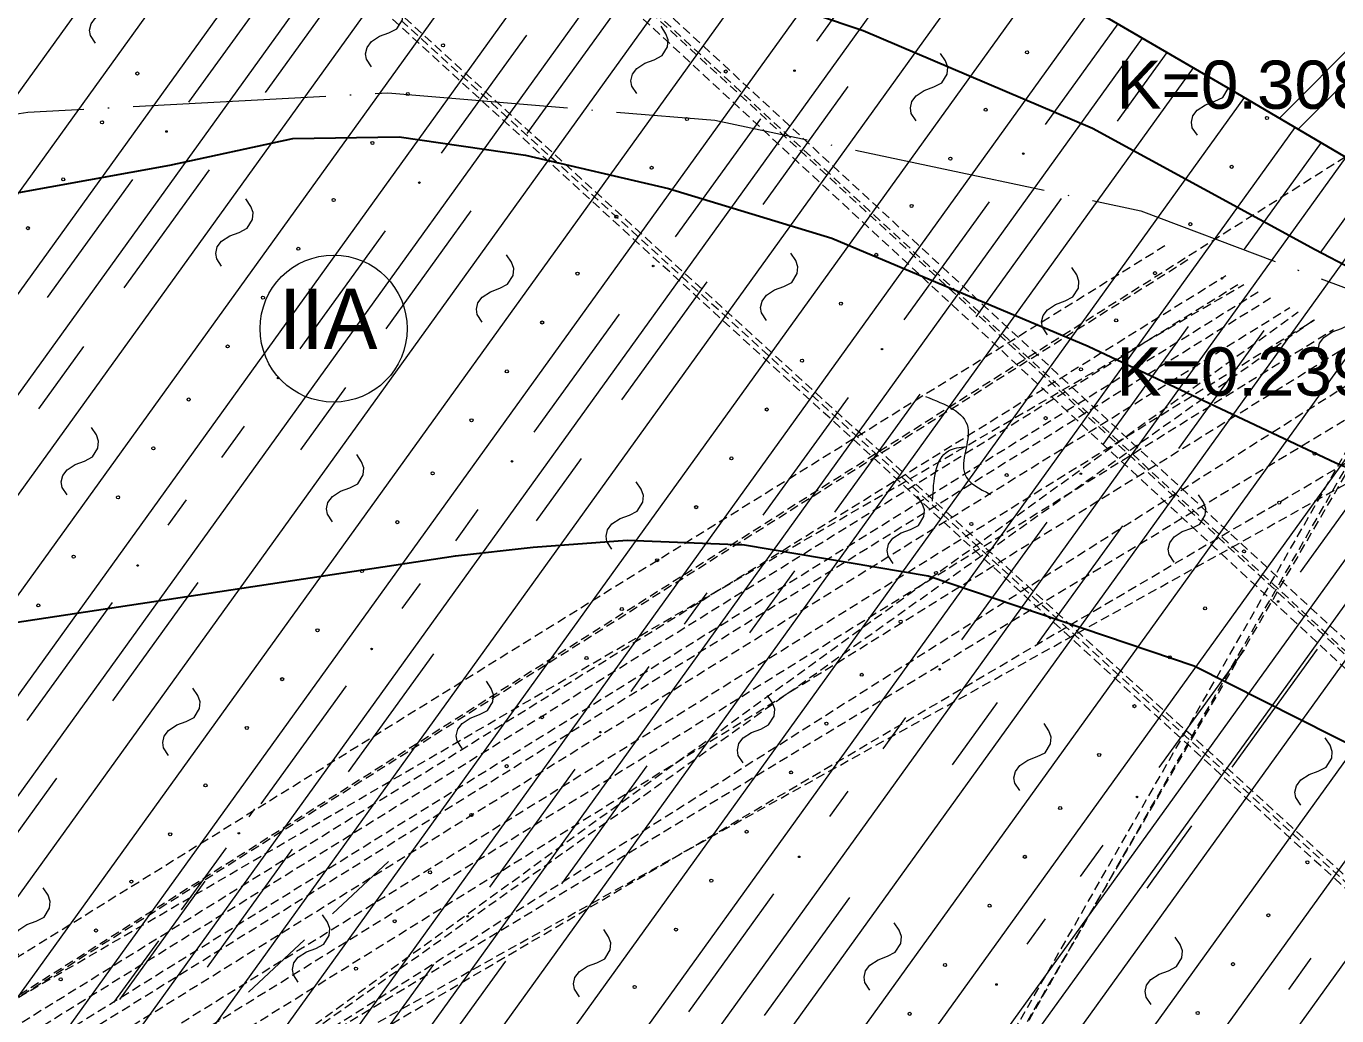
# Model space of a CAD drawing. Header units: inches. Extents: x 444671 to 463716, y 1783086 to 1794968.
# Drawn here: x 457823.8 to 457932.5, y 1789157.7 to 1789239.8 of the extents above; entities that cross this region are included whole.
import ezdxf

# ---------------------------------------------------------------- set-up
doc = ezdxf.new("R2010")
doc.units = ezdxf.units.IN
doc.header["$MEASUREMENT"] = 0
for name, pattern in [('CENTER', [2, 1.25, -0.25, 0.25, -0.25]), ('DASHED2', [9.525, 6.35, -3.175]), ('DASHEDX2', [1.5, 1, -0.5]), ('NG', [1.8, 0.8, -0.1, 0, -0.1, 0.8])]:
    doc.linetypes.add(name, pattern=pattern)
for name, color, linetype, lineweight in [('ah', 7, 'Continuous', 15), ('doi', 33, 'Continuous', 25), ('HOKHOAN', 250, 'DASHED2', 20), ('nuocngam', 5, 'Continuous', 20), ('ph', 7, 'Continuous', 18), ('Texdoi', 40, 'Continuous', 15), ('tham', 145, 'Continuous', 13), ('thoc', 252, 'Continuous', 13)]:
    doc.layers.add(name, color=color, linetype=linetype, lineweight=lineweight)
doc.layers.add('Tam', color=1, linetype='CENTER')
doc.styles.add('25', font='', dxfattribs={"height": 5})
doc.styles.get('25').set_extended_font_data('.VnArial')
doc.linetypes.add('_lA1', pattern='A,2,-0.2,["x",Standard,S=0.1,R=0,X=-0.1,Y=-0.05],-0.1', length=2.3)
doc.linetypes.add('_lA2', pattern='A,2,-0.2,["xx",Standard,S=0.1,R=0,X=-0.1,Y=-0.05],-0.18', length=2.38)
doc.linetypes.add('_lB', pattern='A,2,-0.2,["xxx",Standard,S=0.1,R=0,X=-0.1,Y=-0.05],-0.26', length=2.46)
doc.linetypes.add('_llA', pattern='A,2,-0.2,["xxxx",Standard,S=0.1,R=0,X=-0.1,Y=-0.05],-0.34', length=2.54)

# ---------------------------------------------------------------- blocks, each defined once
blk = doc.blocks.new('A$C7D350064')
at = {"layer": 'ah', "color": 1, "linetype": 'DASHEDX2', "ltscale": 0.75, "flags": 128}
for points in [[(-201.59, 70.92), (-367.38, 224.24)], [(-200.99, 71.49), (-366.17, 224.25)], [(-200.66, 71.51), (-365.82, 224.25)], [(-199.92, 71.75), (-364.84, 224.26)], [(-222.32, 72.66), (-384.64, 220.7)], [(-221.61, 72.55), (-384.21, 220.85)], [(-221.3, 72.76), (-383.83, 220.99)], [(-454.09, 83.88), (-285.15, 190.62)], [(-455.64, 86.83), (-300.07, 183.28)], [(-453.94, 83.87), (-297.98, 182.23)], [(-451.31, 83.86), (-295.05, 180.77)], [(-458.39, 84.16), (-293.56, 180.02)], [(-449.57, 83.59), (-293.84, 180.16)], [(-446.93, 83.57), (-292.36, 179.42)], [(-444.93, 83.65), (-291.34, 178.91)], [(-442.19, 83.57), (-289.75, 178.11)], [(-420.76, 82.31), (-289.05, 177.76)], [(-439.05, 83.22), (-287.7, 177.09)], [(-436.55, 83.02), (-286.13, 176.3)], [(-421.32, 82.27), (-287.75, 177.11)], [(-433.45, 82.82), (-284.24, 175.36)], [(-427.37, 82.83), (-277.6, 173.39)], [(-425.2, 82.9), (-281.54, 173.88)], [(-335.57, 78.1), (-280.79, 173.63)], [(-335.27, 78.07), (-279.92, 173.19)], [(-334.87, 78.03), (-280.21, 173.34)], [(-425.35, 82.81), (-275.39, 170.93)], [(-430.26, 82.76), (-273.47, 169.96)]]:
    blk.add_lwpolyline(points, dxfattribs=at)
at = {"layer": 'doi', "linetype": '_lA1', "ltscale": 20, "flags": 128}
blk.add_lwpolyline([(-715.01, 248.67), (-714.5, 248.39), (-690.4, 233.69), (-672.65, 224.01), (-654.31, 214.03), (-641.25, 208.42), (-629.72, 203.57), (-617.27, 199.64), (-607.2, 197.96), (-591.83, 194.89), (-575.56, 192.17), (-554.31, 189.37), (-547.83, 188.64), (-526.93, 186.86), (-510.92, 186.64), (-494.69, 188.19), (-481.58, 191.3), (-464.27, 194.12), (-440.91, 200.93), (-415.06, 207.31), (-402.31, 212.77), (-386.44, 220.04), (-375.01, 224.18), (-354.02, 224.34), (-335.84, 217.82), (-304.72, 202.06), (-294.54, 196.14), (-281.06, 188.21), (-278.75, 187.12), (-266.45, 179.9), (-248.17, 168.36), (-227.14, 154.22), (-208.02, 141.23), (-177.83, 122.09)], dxfattribs=at)
at = {"layer": 'doi', "linetype": '_lA2', "ltscale": 20, "flags": 128}
blk.add_lwpolyline([(-496.47, 175.47), (-467.01, 185.05), (-431.77, 193.66), (-408.65, 199.24), (-379.13, 206.33), (-364.82, 207.99), (-352.97, 207.44), (-341.11, 206.48), (-325.12, 201.1), (-306.1, 192.98), (-287.63, 182.92), (-275.35, 176.53), (-251.48, 162.83), (-231.8, 151.36), (-199.68, 133.06), (-177.83, 120.57)], dxfattribs=at)
at = {"layer": 'doi', "linetype": '_lB', "ltscale": 20, "flags": 128}
blk.add_lwpolyline([(-503.35, 170.43), (-501.77, 171.17), (-490.13, 174.67), (-469.66, 177.52), (-446.29, 180.08), (-421.92, 183.75), (-409.16, 185.84), (-399.32, 186.9), (-382.64, 189.93), (-372.44, 192.13), (-363.62, 192.27), (-353.14, 190.75), (-341.29, 188), (-327.74, 183.86), (-306.46, 174.9), (-285.93, 165.23), (-267.31, 157.68), (-252.22, 150.32), (-237.3, 142.86), (-207.63, 129.07), (-184.51, 118.8), (-177.83, 116.04)], dxfattribs=at)
at = {"layer": 'doi', "linetype": '_llA', "ltscale": 20, "flags": 128}
blk.add_lwpolyline([(-490.93, 123.06), (-474.19, 132.73), (-435.12, 142.79), (-397.16, 151.74), (-358.94, 157.53), (-352.51, 158.24), (-344.7, 158.83), (-334.99, 158.45), (-319.74, 155.86), (-297.69, 148.41), (-268.81, 133.82), (-241.24, 116.32), (-212.37, 97.85), (-202.52, 93.23), (-188.57, 87.72), (-177.83, 83.08)], dxfattribs=at)
at = {"layer": 'HOKHOAN'}
for points in [[(-415.35, 81.99), (-375.59, 136.54)], [(-417.9, 82.34), (-364.07, 132.58)]]:
    blk.add_lwpolyline(points, dxfattribs=at)
at = {"layer": 'nuocngam', "linetype": 'NG', "ltscale": 20, "flags": 128}
blk.add_lwpolyline([(-917.83, 322.33), (-907.03, 319.78), (-860.33, 307.81), (-844.82, 301.18), (-827.72, 290.33), (-810.23, 279.85), (-774.02, 260.75), (-736.64, 243.52), (-703.21, 228.58), (-665.93, 212.33), (-638.88, 199.64), (-618.74, 192.17), (-602.68, 189.32), (-579.26, 185.88), (-550.34, 183.13), (-516.27, 178.75), (-488.26, 178.98), (-456.15, 183.97), (-429.65, 189.14), (-394.42, 194.31), (-364.57, 195.92), (-337.43, 193.65), (-302.11, 186.15), (-280.82, 178.11), (-226.85, 146.8), (-180.05, 123.21), (-172.47, 118.93), (-150.44, 106.98), (-132.04, 100.88), (-113.93, 95.65), (-95.77, 92.99), (-75.05, 90.16), (-53.76, 86.09), (-32.68, 81.67), (-13.73, 76.66), (7.95, 70.68), (25.73, 68.67), (46.51, 67.42), (63.54, 66.42), (71.99, 65.88)], dxfattribs=at)
at = {"layer": 'ph', "linetype": 'Continuous'}
blk.add_spline([(-319.97, 170.74), (-316.45, 168.17), (-316.7, 164.3), (-314.57, 162.62)], degree=3, dxfattribs=at)
blk.add_open_spline([(-319.37, 162.07), (-319.28, 163.83), (-319.16, 166.2), (-317.12, 166.54), (-316.57, 166.6)], degree=3, knots=[0, 0, 0, 0, 0.2177221, 0.2941636, 0.2941636, 0.2941636, 0.2941636], dxfattribs=at)
at = {"layer": 'Texdoi'}
blk.add_circle((-369.06, 176.37), 6.1, dxfattribs=at)
at = {"layer": 'thoc'}
for p, q in [((-283.72, 200.73), (-290.61, 193.83)), ((-282.27, 199.71), (-289.06, 192.92))]:
    blk.add_line(p, q, dxfattribs=at)
for points in [[(-460.68, 96.77), (-368.82, 224.23)], [(-458.5, 91.48), (-362.79, 224.28)], [(-456.31, 86.18), (-356.75, 224.32)], [(-462.87, 102.06), (-375.05, 223.91)], [(-454.12, 80.89), (-351.41, 223.41)], [(-451.94, 75.6), (-346.65, 221.7)], [(-450.12, 69.79), (-341.88, 219.99)], [(-448.42, 63.83), (-337.11, 218.28)], [(-448.42, 63.83), (-337.11, 218.28)], [(-446.71, 57.87), (-332.62, 216.19)], [(-445.01, 51.91), (-328.22, 213.96)], [(-442.87, 46.55), (-323.82, 211.74)], [(-321.94, 209.99), (-329.01, 200.2)], [(-440.33, 41.76), (-319.43, 209.51)], [(-437.78, 36.97), (-315.03, 207.29)], [(-388.81, 200.05), (-389.23, 200.68), (-389.3, 201.12), (-389.18, 201.65), (-388.82, 202.14), (-388.14, 202.58), (-387.36, 202.87), (-386.71, 203.2), (-386.26, 203.93), (-386.2, 204.5), (-386.39, 205.02), (-386.79, 205.63)], [(-367.68, 205.75), (-374.75, 195.96)], [(-435.23, 32.18), (-310.64, 205.06)], [(-374.03, 204.94), (-381.1, 195.15)], [(-365.92, 198.09), (-366.34, 198.71), (-366.41, 199.16), (-366.29, 199.69), (-365.93, 200.17), (-365.25, 200.62), (-364.47, 200.9), (-363.82, 201.24), (-363.36, 201.97), (-363.31, 202.54), (-363.5, 203.06), (-363.9, 203.67)], [(-432.61, 27.49), (-306.24, 202.83)], [(-345.95, 202.34), (-353.03, 192.55)], [(-343.92, 195.86), (-344.33, 196.49), (-344.41, 196.93), (-344.28, 197.46), (-343.92, 197.95), (-343.24, 198.39), (-342.47, 198.67), (-341.81, 199.01), (-341.36, 199.74), (-341.31, 200.31), (-341.49, 200.83), (-341.9, 201.44)], [(-304, 201.65), (-310.03, 193.3)], [(-429.91, 22.9), (-301.95, 200.46)], [(-353.06, 200.7), (-360.14, 190.91)], [(-320.73, 193.6), (-321.15, 194.22), (-321.22, 194.67), (-321.1, 195.2), (-320.73, 195.68), (-320.06, 196.13), (-319.28, 196.41), (-318.62, 196.75), (-318.17, 197.48), (-318.12, 198.05), (-318.31, 198.57), (-318.71, 199.18)], [(-299.94, 199.28), (-304.07, 193.57)], [(-426.57, 19.22), (-297.73, 198)], [(-326.4, 196.45), (-333.47, 186.66)], [(-297.41, 192.4), (-297.83, 193.03), (-297.9, 193.48), (-297.78, 194.01), (-297.42, 194.49), (-296.74, 194.93), (-295.96, 195.22), (-295.31, 195.55), (-294.86, 196.28), (-294.85, 196.32)], [(-421.04, 18.56), (-293.5, 195.53)], [(-333.65, 193.78), (-340.73, 183.99)], [(-415.52, 17.9), (-289.29, 193.05)], [(-287.15, 191.8), (-293.54, 182.96)], [(-409.99, 17.24), (-285.08, 190.58)], [(-379.39, 189.54), (-386.47, 179.75)], [(-404.47, 16.58), (-280.85, 188.11)], [(-385.74, 188.73), (-392.82, 178.94)], [(-282.58, 189.11), (-287.26, 182.64)], [(-378.35, 181.54), (-378.76, 182.16), (-378.84, 182.61), (-378.71, 183.14), (-378.35, 183.62), (-377.68, 184.07), (-376.9, 184.35), (-376.24, 184.69), (-375.79, 185.42), (-375.74, 185.99), (-375.92, 186.51), (-376.33, 187.12)], [(-308.71, 187.15), (-315.78, 177.36)], [(-398.95, 15.92), (-276.37, 186)], [(-357.67, 186.13), (-364.74, 176.34)], [(-314.67, 186.88), (-321.75, 177.1)], [(-364.78, 184.49), (-371.85, 174.7)], [(-393.42, 15.26), (-272.3, 183.33)], [(-356.73, 176.9), (-357.15, 177.53), (-357.22, 177.97), (-357.1, 178.5), (-356.74, 178.99), (-356.06, 179.43), (-355.28, 179.72), (-354.63, 180.05), (-354.18, 180.78), (-354.12, 181.36), (-354.31, 181.87), (-354.72, 182.48)], [(-333.16, 177.05), (-333.57, 177.67), (-333.65, 178.12), (-333.52, 178.65), (-333.16, 179.14), (-332.48, 179.58), (-331.71, 179.86), (-331.05, 180.2), (-330.6, 180.93), (-330.55, 181.5), (-330.73, 182.02), (-331.14, 182.63)], [(-387.9, 14.6), (-268.08, 180.85)], [(-309.84, 175.85), (-310.25, 176.48), (-310.33, 176.93), (-310.2, 177.46), (-309.84, 177.94), (-309.17, 178.38), (-308.39, 178.67), (-307.73, 179.01), (-307.28, 179.73), (-307.23, 180.31), (-307.41, 180.82), (-307.82, 181.44)], [(-338.11, 180.24), (-345.19, 170.45)], [(-382.37, 13.94), (-263.92, 178.3)], [(-286.9, 173.56), (-287.32, 174.18), (-287.39, 174.63), (-287.27, 175.16), (-286.91, 175.64), (-286.23, 176.09), (-285.45, 176.37), (-284.8, 176.71), (-284.35, 177.44), (-284.29, 178.01), (-284.48, 178.53), (-284.89, 179.14)], [(-345.37, 177.57), (-352.44, 167.78)], [(-298.18, 176.54), (-305.26, 166.75)], [(-291.9, 176.22), (-298.97, 166.43)], [(-376.85, 13.28), (-259.8, 175.7)], [(-389.81, 174.89), (-393.54, 169.73)], [(-371.33, 12.62), (-255.67, 173.09)], [(-368.08, 171.48), (-371.81, 166.32)], [(-320.42, 170.94), (-327.5, 161.15)], [(-365.8, 11.96), (-251.55, 170.49)], [(-326.39, 170.67), (-333.46, 160.89)], [(-273.32, 169.89), (-317.21, 109.16)], [(-391.16, 162.58), (-391.58, 163.2), (-391.66, 163.65), (-391.53, 164.18), (-391.17, 164.67), (-390.49, 165.11), (-389.72, 165.39), (-389.06, 165.73), (-388.61, 166.46), (-388.56, 167.03), (-388.74, 167.55), (-389.15, 168.16)], [(-376.49, 168.28), (-378.37, 165.69)], [(-369.16, 160.35), (-369.58, 160.98), (-369.65, 161.43), (-369.53, 161.95), (-369.16, 162.44), (-368.49, 162.88), (-367.71, 163.17), (-367.05, 163.5), (-366.6, 164.23), (-366.55, 164.81), (-366.74, 165.32), (-367.14, 165.93)], [(-348.53, 165.59), (-352.25, 160.43)], [(-281.81, 165.95), (-288.89, 156.17)], [(-345.97, 158.09), (-346.39, 158.72), (-346.46, 159.16), (-346.34, 159.69), (-345.98, 160.18), (-345.3, 160.62), (-344.52, 160.9), (-343.87, 161.24), (-343.42, 161.97), (-343.36, 162.54), (-343.55, 163.06), (-343.96, 163.67)], [(-381.29, 162.16), (-382.8, 160.07)], [(-322.65, 156.89), (-323.07, 157.52), (-323.15, 157.97), (-323.02, 158.5), (-322.66, 158.98), (-321.98, 159.42), (-321.21, 159.71), (-320.55, 160.05), (-320.1, 160.78), (-320.05, 161.35), (-320.23, 161.86), (-320.64, 162.48)], [(-299.33, 157.01), (-299.74, 157.64), (-299.82, 158.08), (-299.7, 158.61), (-299.33, 159.1), (-298.66, 159.54), (-297.88, 159.82), (-297.22, 160.16), (-296.77, 160.89), (-296.72, 161.46), (-296.9, 161.98), (-297.31, 162.59)], [(-357.09, 161.36), (-358.96, 158.77)], [(-309.9, 160.33), (-316.97, 150.55)], [(-303.61, 160.01), (-310.69, 150.22)], [(-330.84, 156.28), (-334.56, 151.13)], [(-380.33, 155.3), (-387.4, 145.51)], [(-361.88, 155.24), (-363.39, 153.16)], [(-338.11, 154.46), (-339.98, 151.87)], [(-387.44, 153.65), (-394.51, 143.87)], [(-360.77, 149.41), (-367.85, 139.62)], [(-293.53, 149.74), (-300.6, 139.96)], [(-287.47, 149.78), (-294.55, 139.99)], [(-342.9, 148.34), (-344.41, 146.26)], [(-358.4, 141.54), (-358.82, 142.17), (-358.89, 142.61), (-358.77, 143.14), (-358.41, 143.63), (-357.73, 144.07), (-356.95, 144.36), (-356.29, 144.69), (-355.84, 145.42), (-355.79, 146), (-355.98, 146.51), (-356.38, 147.12)], [(-382.75, 140.97), (-383.16, 141.59), (-383.24, 142.04), (-383.11, 142.57), (-382.75, 143.05), (-382.07, 143.5), (-381.3, 143.78), (-380.64, 144.12), (-380.19, 144.85), (-380.14, 145.42), (-380.32, 145.94), (-380.73, 146.55)], [(-368.03, 146.73), (-375.1, 136.95)], [(-335.08, 140.35), (-335.5, 140.97), (-335.57, 141.42), (-335.45, 141.95), (-335.09, 142.43), (-334.41, 142.88), (-333.63, 143.16), (-332.98, 143.5), (-332.53, 144.23), (-332.47, 144.8), (-332.66, 145.32), (-333.07, 145.93)], [(-314.03, 145.36), (-317.75, 140.2)], [(-321.61, 144.12), (-323.49, 141.53)], [(-312.15, 138.05), (-312.56, 138.68), (-312.64, 139.12), (-312.51, 139.65), (-312.15, 140.14), (-311.47, 140.58), (-310.7, 140.87), (-310.04, 141.2), (-309.59, 141.93), (-309.54, 142.5), (-309.72, 143.02), (-310.13, 143.63)], [(-288.83, 136.86), (-289.24, 137.48), (-289.32, 137.93), (-289.19, 138.46), (-288.83, 138.94), (-288.15, 139.39), (-287.38, 139.67), (-286.72, 140.01), (-286.27, 140.74), (-286.22, 141.31), (-286.4, 141.83), (-286.81, 142.44)], [(-349.05, 139.84), (-356.12, 130.05)], [(-343.08, 140.1), (-350.16, 130.32)], [(-392.05, 139.09), (-399.12, 129.3)], [(-326.41, 138), (-327.92, 135.92)], [(-297.89, 135.13), (-301.61, 129.97)], [(-372.49, 133.2), (-379.56, 123.41)], [(-305.24, 133.53), (-307.12, 130.94)], [(-379.75, 130.53), (-386.82, 120.74)], [(-395.17, 124.42), (-395.59, 125.05), (-395.67, 125.49), (-395.54, 126.02), (-395.18, 126.51), (-394.5, 126.95), (-393.73, 127.23), (-393.07, 127.57), (-392.62, 128.3), (-392.57, 128.87), (-392.75, 129.39), (-393.16, 130)], [(-332.56, 129.5), (-339.63, 119.71)], [(-326.27, 129.18), (-333.35, 119.39)], [(-371.99, 122.16), (-372.4, 122.78), (-372.48, 123.23), (-372.35, 123.76), (-371.99, 124.24), (-371.32, 124.69), (-370.54, 124.97), (-369.88, 125.31), (-369.43, 126.04), (-369.38, 126.61), (-369.56, 127.13), (-369.97, 127.74)], [(-310.04, 127.41), (-311.55, 125.33)], [(-348.67, 120.96), (-349.09, 121.59), (-349.16, 122.04), (-349.04, 122.56), (-348.67, 123.05), (-348, 123.49), (-347.22, 123.78), (-346.56, 124.11), (-346.11, 124.84), (-346.06, 125.42), (-346.25, 125.93), (-346.65, 126.54)], [(-324.57, 121.5), (-324.99, 122.13), (-325.06, 122.57), (-324.94, 123.1), (-324.58, 123.59), (-323.9, 124.03), (-323.12, 124.32), (-322.47, 124.65), (-322.02, 125.38), (-321.96, 125.96), (-322.15, 126.47), (-322.56, 127.08)], [(-301.25, 120.31), (-301.67, 120.93), (-301.75, 121.38), (-301.62, 121.91), (-301.26, 122.39), (-300.58, 122.84), (-299.8, 123.12), (-299.15, 123.46), (-298.7, 124.19), (-298.65, 124.76), (-298.83, 125.28), (-299.24, 125.89)], [(-287.99, 124.15), (-289.86, 121.56)], [(-360.77, 123.63), (-367.84, 113.84)], [(-354.8, 123.9), (-361.87, 114.11)]]:
    blk.add_lwpolyline(points, dxfattribs=at)
for centre, radius in [((-359.98, 199.87), 0.128), ((-311.54, 199.28), 0.128), ((-385.34, 197.53), 0.128), ((-336.53, 197.69), 0.128), ((-330.83, 197.77), 0.0638), ((-362.91, 195.82), 0.128), ((-314.97, 194.52), 0.128), ((-388.27, 193.48), 0.128), ((-339.75, 193.76), 0.128), ((-291.64, 193.84), 0.128), ((-382.92, 192.72), 0.0638), ((-365.84, 191.77), 0.128), ((-317.9, 190.47), 0.128), ((-311.85, 190.88), 0.0638), ((-342.68, 189.71), 0.128), ((-294.56, 189.79), 0.128), ((-391.49, 188.75), 0.128), ((-361.95, 188.48), 0.0638), ((-369.06, 187.04), 0.128), ((-321.12, 186.54), 0.128), ((-394.42, 184.7), 0.128), ((-345.61, 185.65), 0.128), ((-298, 185.03), 0.128), ((-371.99, 182.99), 0.128), ((-342.55, 181.56), 0.0638), ((-324.05, 182.49), 0.128), ((-348.83, 180.93), 0.128), ((-300.92, 180.97), 0.128), ((-295.36, 180.54), 0.0638), ((-374.92, 178.94), 0.128), ((-326.98, 178.44), 0.128), ((-351.76, 176.88), 0.128), ((-304.15, 177.05), 0.128), ((-377.85, 174.89), 0.128), ((-323.57, 174.67), 0.0638), ((-354.69, 172.82), 0.128), ((-330.2, 173.71), 0.128), ((-307.07, 172.99), 0.128), ((-373.67, 172.27), 0.0638), ((-381.08, 170.49), 0.128), ((-333.13, 169.66), 0.128), ((-357.62, 168.77), 0.128), ((-310, 168.94), 0.128), ((-384.01, 166.44), 0.128), ((-354.26, 165.36), 0.0638), ((-336.06, 165.61), 0.128), ((-287.69, 166), 0.128), ((-360.85, 164.37), 0.128), ((-313.23, 164.22), 0.128), ((-307.08, 164.33), 0.0638), ((-386.94, 162.38), 0.128), ((-290.62, 161.94), 0.128), ((-338.99, 161.56), 0.128), ((-363.78, 160.32), 0.128), ((-316.16, 160.16), 0.128), ((-335.28, 158.46), 0.0638), ((-293.54, 157.89), 0.128), ((-390.63, 157.46), 0.128), ((-385.32, 156.72), 0.0638), ((-342.22, 157.16), 0.128), ((-366.71, 156.27), 0.128), ((-319.09, 156.11), 0.128), ((-393.56, 153.41), 0.128), ((-296.77, 153.17), 0.128), ((-290.71, 153.74), 0.0638), ((-345.15, 153.11), 0.128), ((-370.4, 151.35), 0.128), ((-322.02, 152.06), 0.128), ((-365.91, 149.8), 0.0638), ((-348.08, 149.05), 0.128), ((-299.7, 149.11), 0.128), ((-318.79, 148.12), 0.0638), ((-373.33, 147.3), 0.128), ((-325.25, 147.66), 0.128), ((-302.63, 145.06), 0.128), ((-351.77, 144.14), 0.128), ((-328.18, 143.61), 0.128), ((-376.26, 143.25), 0.128), ((-346.93, 142.9), 0.0638), ((-305.56, 141.01), 0.128), ((-354.7, 140.08), 0.128), ((-331.11, 139.56), 0.128), ((-379.69, 138.49), 0.128), ((-302.42, 137.53), 0.0638), ((-357.63, 136.03), 0.128), ((-308.79, 136.61), 0.128), ((-382.62, 134.43), 0.128), ((-376.92, 134.52), 0.0638), ((-334.8, 134.64), 0.128), ((-311.72, 132.56), 0.128), ((-330.44, 132.56), 0.0638), ((-288.28, 132.11), 0.128), ((-385.84, 130.51), 0.128), ((-361.06, 131.27), 0.128), ((-337.73, 130.59), 0.128), ((-314.65, 128.51), 0.128), ((-363.99, 127.22), 0.128), ((-357.94, 127.63), 0.0638), ((-291.52, 127.72), 0.128), ((-388.77, 126.45), 0.128), ((-340.66, 126.53), 0.128), ((-367.21, 123.29), 0.128), ((-318.34, 123.59), 0.128), ((-294.45, 123.66), 0.128), ((-391.7, 122.4), 0.128), ((-344.09, 121.77), 0.128), ((-314.07, 121.97), 0.0638), ((-321.27, 119.54), 0.128), ((-297.38, 119.61), 0.128)]:
    blk.add_circle(centre, radius, dxfattribs=at)
at = {"layer": 'Texdoi', "insert": (-373.6, 179.69), "char_height": 5, "width": 12, "attachment_point": 1}
blk.add_mtext('{\\fGeo TimesP|b0|i0|c0|p34;IIA}', dxfattribs=at)
at = {"layer": 'tham', "char_height": 4, "width": 25, "attachment_point": 1, "style": '25'}
for s, insert in [('K=0.308', (-304.11, 198.6)), ('K=0.239', (-304.11, 174.81))]:
    blk.add_mtext(s, dxfattribs=dict(at, insert=insert))

msp = doc.modelspace()

# ---------------------------------------------------------------- block references
at = {"layer": 'Tam'}
msp.add_blockref('A$C7D350064', (458218.363, 1789038.3548), dxfattribs=at)

doc.saveas('drawing.dxf')
